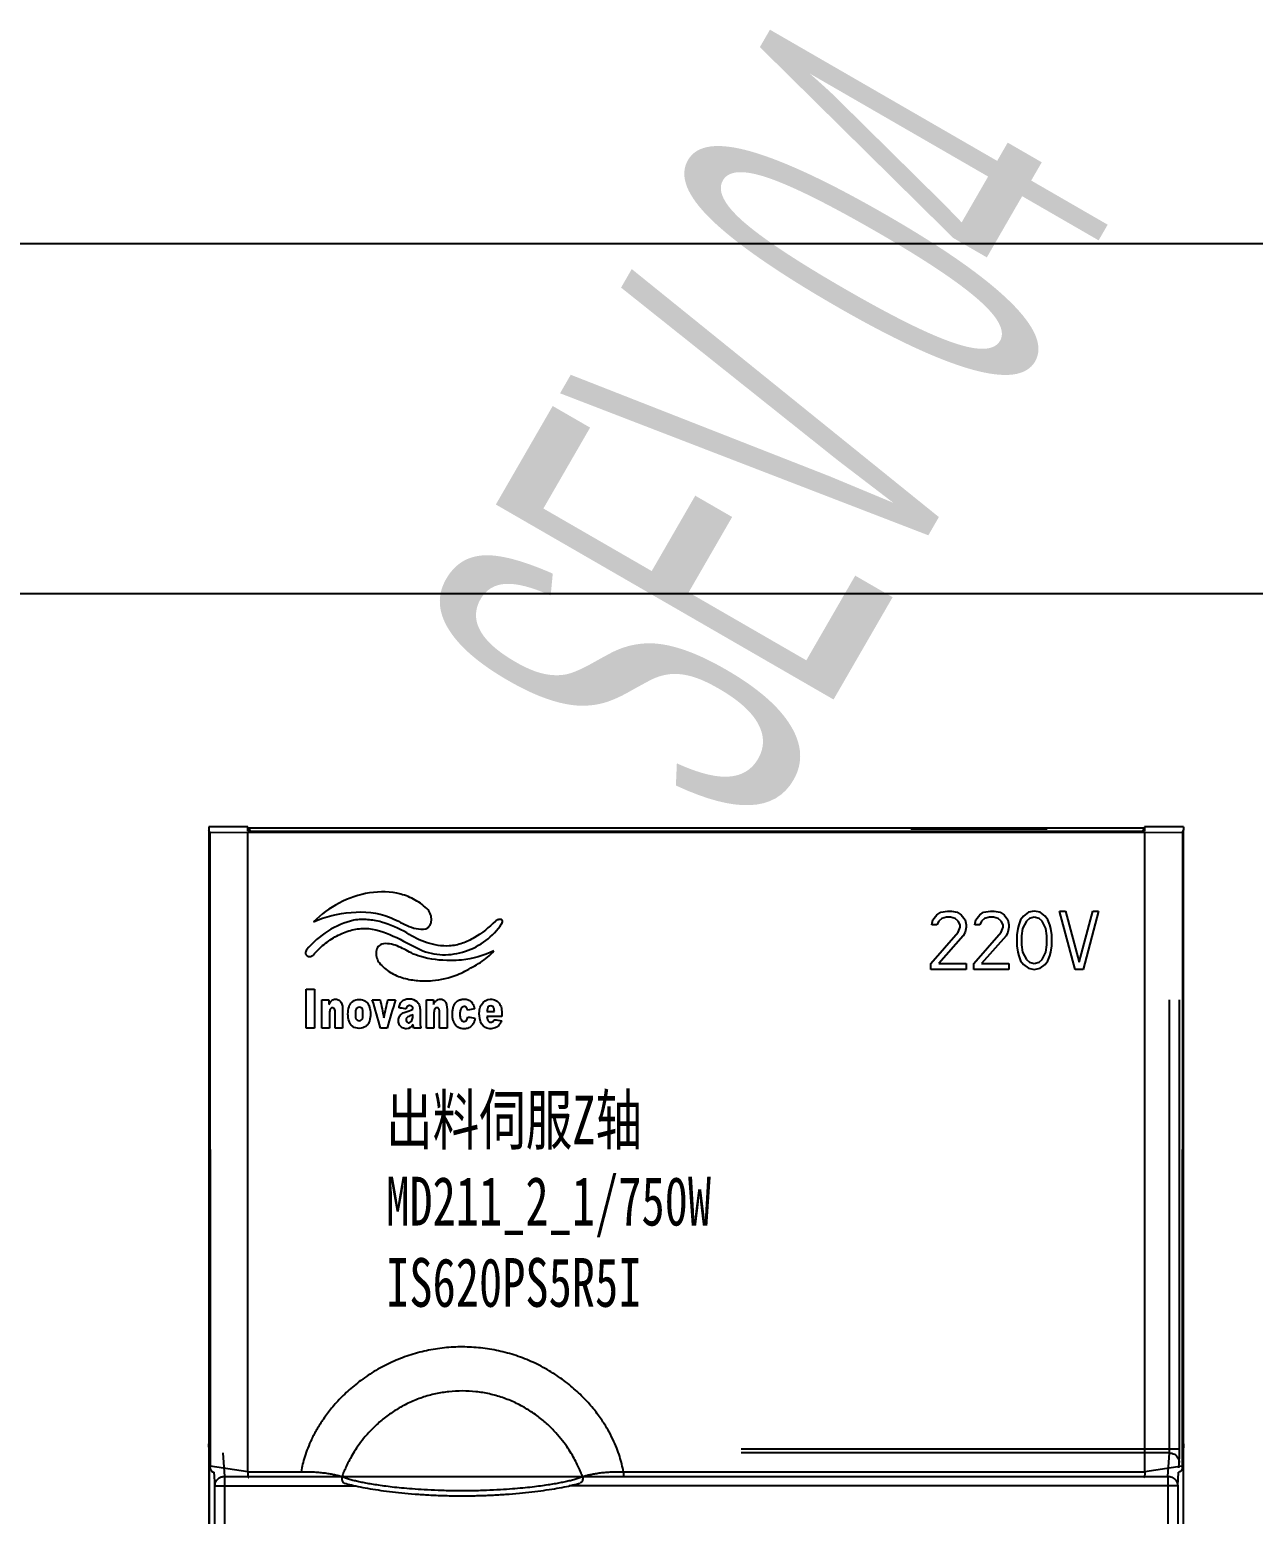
# Model space of a CAD drawing. Header units: millimetres. Extents: x -300 to 54435, y -106 to 60527.
# Drawn here: x 3658.2 to 3720.9, y 1690.8 to 1767 of the extents above; entities that cross this region are included whole.
import ezdxf

# ---------------------------------------------------------------- set-up
doc = ezdxf.new("R2010")
doc.units = ezdxf.units.MM
doc.layers.add('03___PRT_ALL_CURVES', color=7, linetype='Continuous')
doc.layers.add('20_ALL_FEATURES', color=7, linetype='Continuous')
doc.styles.get("Standard").update_dxf_attribs({"font": ''})
doc.styles.add('宋', font='', dxfattribs={"width": 0.7})
doc.styles.add('样式 8', font='arial.ttf', dxfattribs={"width": 0.6, "height": 2.5})
doc.styles.get('Standard').set_extended_font_data('SimSun')
doc.styles.get('宋').set_extended_font_data('SimSun')
doc.dimstyles.new('ISO-25', dxfattribs={"dimtxt": 3, "dimasz": 2.5, "dimexe": 1.25, "dimexo": 0.625, "dimtad": 1, "dimtxsty": 'Standard', "dimcen": 2.5, "dimadec": 0, "dimazin": 0, "dimtfac": 1, "dimtmove": 0, "dimatfit": 3, "dimfxl": 1, "dimarcsym": 0})

# ---------------------------------------------------------------- blocks, each defined once
blk = doc.blocks.new('*D83')
at = {"color": 0, "lineweight": -2, "transparency": 16777216}
for p, q in [((2011.126, 1738.941), (2011.126, 1736.81)), ((3877.738, 1738.941), (3877.738, 1736.81)), ((2013.626, 1738.06), (3875.238, 1738.06))]:
    blk.add_line(p, q, dxfattribs=at)
at = {"color": 0, "transparency": 16777216}
for points in [[(2013.626, 1738.477), (2013.626, 1737.644), (2011.126, 1738.06)], [(3875.238, 1738.477), (3875.238, 1737.644), (3877.738, 1738.06)]]:
    blk.add_solid(points, dxfattribs=at)
at = {"layer": 'Defpoints', "color": 0, "transparency": 16777216}
for p in [(2011.126, 1739.566), (3877.738, 1739.566), (3877.738, 1738.06)]:
    blk.add_point(p, dxfattribs=at)
at = {"color": 0, "transparency": 16777216, "insert": (2944.432, 1740.185), "char_height": 3, "attachment_point": 5}
blk.add_mtext('2000', dxfattribs=at)

msp = doc.modelspace()

# ---------------------------------------------------------------- linework, layer by layer
msp.add_line((3539.765, 1756.019), (3877.738, 1756.019))
at = {"color": 7, "linetype": 'Continuous'}
for p, q in [((3667.358, 1726.1), (3667.358, 1725.922)), ((3669.348, 1726.1), (3667.358, 1726.1)), ((3669.348, 1725.876), (3669.348, 1726.1)), ((3715.348, 1726.027), (3669.348, 1726.027)), ((3703.348, 1726.027), (3703.348, 1725.989)), ((3703.348, 1725.989), (3710.348, 1725.989)), ((3710.348, 1726.027), (3710.348, 1725.989)), ((3715.348, 1726.1), (3715.348, 1725.876)), ((3717.338, 1726.1), (3715.348, 1726.1)), ((3717.338, 1726.1), (3717.338, 1725.922)), ((3667.348, 1725.922), (3667.348, 1567.027)), ((3667.401, 1725.832), (3667.348, 1725.922)), ((3667.348, 1725.922), (3667.358, 1725.922)), ((3667.401, 1725.832), (3667.418, 1693.313)), ((3667.401, 1725.832), (3669.348, 1725.803)), ((3669.448, 1725.953), (3669.348, 1725.953)), ((3670.348, 1725.861), (3669.348, 1725.876)), ((3669.348, 1693.027), (3669.348, 1725.803)), ((3715.348, 1725.803), (3669.348, 1725.803)), ((3669.448, 1725.953), (3669.448, 1725.874)), ((3714.348, 1725.861), (3670.348, 1725.861)), ((3715.348, 1725.876), (3714.348, 1725.861)), ((3715.313, 1725.953), (3715.234, 1725.874)), ((3715.312, 1725.876), (3715.313, 1725.953)), ((3715.348, 1725.953), (3715.313, 1725.953)), ((3715.348, 1725.803), (3717.296, 1725.832)), ((3715.348, 1725.803), (3715.348, 1693.027)), ((3717.296, 1725.832), (3717.279, 1693.313)), ((3717.296, 1725.832), (3717.348, 1725.922)), ((3717.348, 1725.922), (3717.338, 1725.922)), ((3717.348, 1567.027), (3717.348, 1725.922)), ((3716.63, 1694.18), (3716.63, 1717.227)), ((3717.13, 1694.18), (3717.13, 1717.227)), ((3667.349, 1694.43), (3667.348, 1694.448)), ((3667.418, 1693.236), (3667.348, 1694.448)), ((3667.417, 1693.236), (3667.349, 1694.43)), ((3668.076, 1693.987), (3668.154, 1692.787)), ((3717.13, 1694.18), (3694.648, 1694.18)), ((3716.621, 1693.987), (3694.648, 1693.987)), ((3716.543, 1692.787), (3716.621, 1693.987)), ((3717.348, 1694.448), (3717.279, 1693.236)), ((3717.348, 1694.43), (3717.284, 1693.313)), ((3717.348, 1694.448), (3717.348, 1694.43)), ((3667.348, 1693.527), (3667.387, 1693.527)), ((3667.387, 1684.527), (3667.387, 1693.527)), ((3669.348, 1693.017), (3667.418, 1693.313)), ((3667.418, 1693.236), (3667.418, 1693.219)), ((3717.279, 1693.313), (3715.349, 1693.017)), ((3717.103, 1693.23), (3717.121, 1693.504)), ((3717.279, 1693.236), (3717.278, 1693.219)), ((3667.609, 1692.999), (3667.654, 1692.304)), ((3668.154, 1692.787), (3716.543, 1692.787)), ((3668.154, 1692.787), (3668.154, 1675.167)), ((3669.348, 1693.027), (3672.085, 1693.027)), ((3688.612, 1693.027), (3715.348, 1693.027)), ((3688.612, 1693.027), (3688.612, 1692.727)), ((3716.543, 1692.787), (3716.543, 1567.332)), ((3717.043, 1692.304), (3717.088, 1692.999)), ((3667.654, 1675.667), (3667.654, 1692.304)), ((3667.654, 1692.304), (3674.861, 1692.304)), ((3717.043, 1692.304), (3685.836, 1692.304)), ((3717.043, 1692.304), (3717.043, 1567.332))]:
    msp.add_line(p, q, dxfattribs=at)
for points, start_tangent, end_tangent in [([(3688.612, 1693.027), (3688.536, 1693.405), (3688.425, 1693.806), (3688.272, 1694.233), (3688.07, 1694.694), (3687.808, 1695.191), (3687.473, 1695.72), (3687.055, 1696.276), (3686.541, 1696.847), (3685.917, 1697.419), (3685.193, 1697.958), (3684.395, 1698.432), (3683.547, 1698.819), (3682.664, 1699.113), (3681.754, 1699.311), (3680.828, 1699.412), (3679.896, 1699.413), (3678.969, 1699.315), (3678.059, 1699.12), (3677.175, 1698.829), (3676.326, 1698.444), (3675.524, 1697.973), (3674.797, 1697.433), (3674.169, 1696.861), (3673.651, 1696.287), (3673.23, 1695.729), (3672.893, 1695.197), (3672.628, 1694.698), (3672.426, 1694.236), (3672.273, 1693.807), (3672.161, 1693.406), (3672.085, 1693.027)], (-0.158449, 0.987367), (-0.158453, -0.987366)), ([(3686.513, 1692.773), (3686.425, 1693.001), (3686.314, 1693.258), (3686.173, 1693.547), (3685.996, 1693.869), (3685.772, 1694.226), (3685.494, 1694.613), (3685.151, 1695.021), (3684.735, 1695.442), (3684.236, 1695.858), (3683.669, 1696.242), (3683.055, 1696.568), (3682.411, 1696.826), (3681.741, 1697.014), (3681.053, 1697.128), (3680.358, 1697.167), (3679.663, 1697.13), (3678.975, 1697.018), (3678.304, 1696.832), (3677.659, 1696.576), (3677.044, 1696.251), (3676.474, 1695.869), (3675.973, 1695.452), (3675.553, 1695.03), (3675.208, 1694.62), (3674.928, 1694.231), (3674.703, 1693.872), (3674.524, 1693.549), (3674.383, 1693.259), (3674.272, 1693.002), (3674.184, 1692.773)], (-0.336663, 0.941625), (-0.336661, -0.941626)), ([(3716.621, 1693.987), (3716.625, 1694.022), (3716.627, 1694.044), (3716.628, 1694.072), (3716.629, 1694.105), (3716.63, 1694.141), (3716.63, 1694.18)], (0.222501, 0.974932), (-0.000007, 1)), ([(3716.621, 1693.987), (3716.87, 1693.922), (3717.053, 1693.745), (3717.121, 1693.504)], (0.99999, -0.004364), (0.004676, -0.999989)), ([(3717.121, 1693.504), (3717.122, 1693.531), (3717.124, 1693.571), (3717.125, 1693.627), (3717.127, 1693.704), (3717.128, 1693.8), (3717.129, 1693.915), (3717.13, 1694.044), (3717.13, 1694.18)], (0.065022, 0.997884), (-0.000064, 1)), ([(3667.418, 1693.261), (3667.418, 1693.287), (3667.418, 1693.313)], (0.002955, 0.999996), (-0.000522, 1)), ([(3667.418, 1693.236), (3667.418, 1693.261)], (0.004788, 0.999989), (0.002955, 0.999996)), ([(3667.418, 1693.219), (3667.427, 1693.167), (3667.452, 1693.108), (3667.49, 1693.06), (3667.539, 1693.026), (3667.594, 1693.004), (3667.618, 1693)], (0.058249, -0.998302), (0.988517, -0.151107)), ([(3717.278, 1693.219), (3717.27, 1693.167), (3717.245, 1693.108), (3717.207, 1693.06), (3717.158, 1693.026), (3717.102, 1693.004), (3717.079, 1693)], (-0.058406, -0.998293), (-0.988508, -0.15117)), ([(3717.279, 1693.313), (3717.279, 1693.287), (3717.279, 1693.261)], (-0.000522, -1), (0.002955, -0.999996)), ([(3717.279, 1693.261), (3717.279, 1693.236)], (0.002955, -0.999996), (0.004788, -0.999989)), ([(3667.654, 1692.304), (3667.664, 1692.398), (3667.697, 1692.499), (3667.76, 1692.599), (3667.856, 1692.69), (3667.988, 1692.758), (3668.154, 1692.787)], (0.004676, 0.999989), (0.99999, 0.004364)), ([(3669.348, 1693.017), (3669.346, 1692.955), (3669.346, 1692.897), (3669.35, 1692.844), (3669.357, 1692.8), (3669.366, 1692.764), (3669.377, 1692.74), (3669.39, 1692.728), (3669.395, 1692.727)], (-0.064441, -0.997922), (0.992881, -0.119113)), ([(3669.348, 1693.017), (3669.348, 1693.02), (3669.348, 1693.023), (3669.348, 1693.027)], (0.064441, 0.997922), (0, 1)), ([(3672.085, 1693.027), (3672.339, 1693.027), (3672.617, 1693.02), (3672.906, 1693.004), (3673.189, 1692.977), (3673.452, 1692.943), (3673.688, 1692.902), (3673.89, 1692.857), (3674.056, 1692.813), (3674.184, 1692.773)], (0.999877, 0.015698), (0.946467, -0.3228)), ([(3674.184, 1692.773), (3674.172, 1692.693), (3674.176, 1692.616), (3674.196, 1692.548), (3674.23, 1692.494), (3674.277, 1692.457), (3674.3, 1692.447)], (-0.245809, -0.969318), (0.95301, -0.30294)), ([(3674.184, 1692.773), (3674.364, 1692.709), (3674.572, 1692.645), (3674.803, 1692.584), (3675.053, 1692.526), (3675.32, 1692.471), (3675.613, 1692.417), (3675.948, 1692.363), (3676.328, 1692.309), (3676.757, 1692.256), (3677.239, 1692.205), (3677.781, 1692.158), (3678.395, 1692.117), (3679.108, 1692.083), (3679.923, 1692.064), (3680.778, 1692.064), (3681.593, 1692.083), (3682.305, 1692.117), (3682.918, 1692.158), (3683.46, 1692.205), (3683.941, 1692.256), (3684.37, 1692.309), (3684.75, 1692.363), (3685.084, 1692.417), (3685.377, 1692.471), (3685.644, 1692.526), (3685.894, 1692.584), (3686.125, 1692.645), (3686.333, 1692.709), (3686.513, 1692.773)], (0.933783, -0.35784), (0.933783, 0.35784)), ([(3686.513, 1692.773), (3686.525, 1692.693), (3686.521, 1692.616), (3686.501, 1692.548), (3686.466, 1692.494), (3686.42, 1692.457), (3686.396, 1692.447)], (0.245794, -0.969322), (-0.953033, -0.302868)), ([(3686.513, 1692.773), (3686.641, 1692.813), (3686.807, 1692.858), (3687.01, 1692.902), (3687.245, 1692.943), (3687.508, 1692.978), (3687.791, 1693.004), (3688.08, 1693.02), (3688.358, 1693.027), (3688.612, 1693.027)], (0.946467, 0.322799), (0.999877, -0.015694)), ([(3715.349, 1693.017), (3715.351, 1692.955), (3715.35, 1692.897), (3715.347, 1692.844), (3715.34, 1692.8), (3715.331, 1692.764), (3715.319, 1692.74), (3715.306, 1692.728), (3715.302, 1692.727)], (0.064441, -0.997922), (-0.992805, -0.11974)), ([(3715.348, 1693.027), (3715.348, 1693.023), (3715.348, 1693.02), (3715.349, 1693.017)], (0, -1), (0.064441, -0.997922)), ([(3716.543, 1692.787), (3716.641, 1692.777), (3716.745, 1692.744), (3716.849, 1692.684), (3716.943, 1692.591), (3717.014, 1692.463), (3717.043, 1692.304)], (0.99999, -0.004364), (0.004676, -0.999989)), ([(3674.3, 1692.447), (3674.665, 1692.347), (3675.117, 1692.247), (3675.618, 1692.156), (3676.167, 1692.071), (3676.763, 1691.994), (3677.408, 1691.926), (3678.098, 1691.869), (3678.824, 1691.826), (3679.575, 1691.8), (3680.339, 1691.791), (3681.104, 1691.799), (3681.856, 1691.826), (3682.585, 1691.868), (3683.277, 1691.925), (3683.924, 1691.993), (3684.523, 1692.07), (3685.073, 1692.155), (3685.575, 1692.246), (3686.028, 1692.346), (3686.396, 1692.447)], (0.953081, -0.302715), (0.953092, 0.302681))]:
    msp.add_spline(points, degree=3, dxfattribs=dict(at, start_tangent=start_tangent, end_tangent=end_tangent))
at = {"layer": '03___PRT_ALL_CURVES', "color": 7, "linetype": 'Continuous'}
for p, q in [((3704.487, 1721.331), (3704.687, 1721.586)), ((3704.687, 1721.586), (3704.887, 1721.714)), ((3704.937, 1721.395), (3704.787, 1721.267)), ((3704.887, 1721.714), (3705.237, 1721.778)), ((3705.187, 1721.459), (3704.937, 1721.395)), ((3705.387, 1721.459), (3705.187, 1721.459)), ((3705.237, 1721.778), (3705.437, 1721.778)), ((3705.637, 1721.395), (3705.387, 1721.459)), ((3705.437, 1721.778), (3705.737, 1721.714)), ((3705.787, 1721.267), (3705.637, 1721.395)), ((3705.737, 1721.714), (3705.937, 1721.586)), ((3705.937, 1721.586), (3706.137, 1721.331)), ((3706.687, 1721.331), (3706.887, 1721.586)), ((3706.887, 1721.586), (3707.087, 1721.714)), ((3707.137, 1721.395), (3706.987, 1721.267)), ((3707.087, 1721.714), (3707.437, 1721.778)), ((3707.387, 1721.459), (3707.137, 1721.395)), ((3707.587, 1721.459), (3707.387, 1721.459)), ((3707.437, 1721.778), (3707.637, 1721.778)), ((3707.837, 1721.395), (3707.587, 1721.459)), ((3707.637, 1721.778), (3707.937, 1721.714)), ((3707.987, 1721.267), (3707.837, 1721.395)), ((3707.937, 1721.714), (3708.137, 1721.586)), ((3708.137, 1721.586), (3708.337, 1721.331)), ((3709.137, 1721.523), (3708.987, 1721.331)), ((3709.387, 1721.714), (3709.137, 1721.523)), ((3709.437, 1721.395), (3709.287, 1721.267)), ((3709.687, 1721.778), (3709.387, 1721.714)), ((3709.687, 1721.459), (3709.437, 1721.395)), ((3709.987, 1721.714), (3709.687, 1721.778)), ((3709.937, 1721.395), (3709.687, 1721.459)), ((3710.087, 1721.267), (3709.937, 1721.395)), ((3710.237, 1721.523), (3709.987, 1721.714)), ((3710.387, 1721.331), (3710.237, 1721.523)), ((3711.787, 1718.778), (3710.987, 1721.778)), ((3710.987, 1721.778), (3711.287, 1721.778)), ((3711.287, 1721.778), (3711.987, 1719.161)), ((3711.987, 1719.161), (3712.687, 1721.778)), ((3712.987, 1721.778), (3712.187, 1718.778)), ((3712.687, 1721.778), (3712.987, 1721.778)), ((3704.387, 1719.097), (3705.787, 1720.693)), ((3704.437, 1721.076), (3704.487, 1721.331)), ((3704.687, 1721.076), (3704.437, 1721.076)), ((3704.787, 1721.267), (3704.687, 1721.076)), ((3705.887, 1721.076), (3705.787, 1721.267)), ((3705.787, 1720.693), (3705.887, 1720.948)), ((3705.887, 1720.948), (3705.887, 1721.076)), ((3706.137, 1720.693), (3706.037, 1720.501)), ((3706.137, 1721.331), (3706.187, 1721.076)), ((3706.187, 1720.948), (3706.137, 1720.693)), ((3706.187, 1721.076), (3706.187, 1720.948)), ((3706.587, 1719.097), (3707.987, 1720.693)), ((3706.637, 1721.076), (3706.687, 1721.331)), ((3706.887, 1721.076), (3706.637, 1721.076)), ((3706.987, 1721.267), (3706.887, 1721.076)), ((3708.087, 1721.076), (3707.987, 1721.267)), ((3707.987, 1720.693), (3708.087, 1720.948)), ((3708.087, 1720.948), (3708.087, 1721.076)), ((3708.337, 1720.693), (3708.237, 1720.501)), ((3708.337, 1721.331), (3708.387, 1721.076)), ((3708.387, 1720.948), (3708.337, 1720.693)), ((3708.387, 1721.076), (3708.387, 1720.948)), ((3708.837, 1720.884), (3708.787, 1720.565)), ((3708.887, 1721.076), (3708.837, 1720.884)), ((3708.987, 1721.331), (3708.887, 1721.076)), ((3709.087, 1720.884), (3709.037, 1720.501)), ((3709.287, 1721.267), (3709.087, 1720.884)), ((3710.287, 1720.884), (3710.087, 1721.267)), ((3710.337, 1720.501), (3710.287, 1720.884)), ((3710.487, 1721.076), (3710.387, 1721.331)), ((3710.537, 1720.884), (3710.487, 1721.076)), ((3710.587, 1720.565), (3710.537, 1720.884)), ((3706.037, 1720.501), (3704.787, 1719.097)), ((3708.237, 1720.501), (3706.987, 1719.097)), ((3708.787, 1720.565), (3708.787, 1719.991)), ((3708.787, 1719.991), (3708.837, 1719.672)), ((3709.037, 1720.501), (3709.037, 1720.054)), ((3709.037, 1720.054), (3709.087, 1719.672)), ((3710.287, 1719.672), (3710.337, 1720.054)), ((3710.337, 1720.054), (3710.337, 1720.501)), ((3710.537, 1719.672), (3710.587, 1719.991)), ((3710.587, 1719.991), (3710.587, 1720.565)), ((3708.837, 1719.672), (3708.887, 1719.48)), ((3708.887, 1719.48), (3708.987, 1719.225)), ((3708.987, 1719.225), (3709.137, 1719.033)), ((3709.087, 1719.672), (3709.287, 1719.289)), ((3709.287, 1719.289), (3709.437, 1719.161)), ((3709.437, 1719.161), (3709.687, 1719.097)), ((3709.687, 1719.097), (3709.937, 1719.161)), ((3709.937, 1719.161), (3710.087, 1719.289)), ((3710.087, 1719.289), (3710.287, 1719.672)), ((3710.237, 1719.033), (3710.387, 1719.225)), ((3710.387, 1719.225), (3710.487, 1719.48)), ((3710.487, 1719.48), (3710.537, 1719.672)), ((3704.387, 1718.778), (3704.387, 1719.097)), ((3706.187, 1718.778), (3704.387, 1718.778)), ((3704.787, 1719.097), (3706.187, 1719.097)), ((3706.187, 1719.097), (3706.187, 1718.778)), ((3706.587, 1718.778), (3706.587, 1719.097)), ((3708.387, 1718.778), (3706.587, 1718.778)), ((3706.987, 1719.097), (3708.387, 1719.097)), ((3708.387, 1719.097), (3708.387, 1718.778)), ((3709.137, 1719.033), (3709.387, 1718.842)), ((3709.387, 1718.842), (3709.687, 1718.778)), ((3709.687, 1718.778), (3709.987, 1718.842)), ((3709.987, 1718.842), (3710.237, 1719.033)), ((3712.187, 1718.778), (3711.787, 1718.778))]:
    msp.add_line(p, q, dxfattribs=at)
at = {"layer": '20_ALL_FEATURES', "color": 7, "linetype": 'Continuous'}
for points, start_tangent, end_tangent in [([(3678.6, 1721.84, 48.994), (3677.937, 1722.342, 49.008), (3677.196, 1722.643, 49.017), (3675.597, 1722.709, 49.019), (3674.032, 1722.186, 49.004), (3672.728, 1721.221, 48.975)], (-0.709681, 0.704213, 0.020901), (-0.69443, -0.719243, -0.021347)), ([(3672.728, 1721.221, 48.975), (3674.65, 1721.709, 48.99), (3676.617, 1721.469, 48.982), (3677.071, 1721.253, 48.976), (3677.52, 1721.033, 48.97), (3677.983, 1720.881, 48.965), (3678.481, 1720.871, 48.965)], (0.907304, 0.42029, 0.012474), (0.986774, 0.162031, 0.004809)), ([(3678.481, 1720.871, 48.965), (3678.608, 1720.948, 48.967), (3678.696, 1721.051, 48.97), (3678.769, 1721.312, 48.978), (3678.728, 1721.594, 48.986), (3678.6, 1721.84, 48.994)], (0.925982, 0.377402, 0.011201), (-0.614554, 0.788528, 0.023403)), ([(3674.794, 1721.308, 48.978), (3673.459, 1720.747, 48.961), (3672.367, 1719.793, 48.933)], (-0.974455, -0.224484, -0.006663), (-0.643609, -0.765018, -0.022705)), ([(3672.714, 1719.537, 48.925), (3673.261, 1720.064, 48.941), (3673.907, 1720.497, 48.954), (3674.616, 1720.786, 48.962), (3675.354, 1720.886, 48.965), (3676.811, 1720.497, 48.954), (3678.188, 1719.8, 48.933)], (0.655413, 0.754938, 0.022406), (0.900227, -0.435229, -0.012917)), ([(3677.503, 1720.653, 48.958), (3676.2, 1721.213, 48.975), (3675.503, 1721.336, 48.979), (3674.794, 1721.308, 48.978)], (-0.867538, 0.497152, 0.014755), (-0.986865, -0.161475, -0.004792)), ([(3679.685, 1719.986, 48.938), (3678.544, 1720.15, 48.943), (3677.503, 1720.653, 48.958)], (-0.999078, -0.042916, -0.001274), (-0.839082, 0.543766, 0.016139)), ([(3678.188, 1719.8, 48.933), (3679.342, 1719.539, 48.925), (3680.508, 1719.717, 48.93), (3681.559, 1720.268, 48.947), (3682.369, 1721.128, 48.972)], (0.910828, -0.412604, -0.012246), (0.545673, 0.837629, 0.02486)), ([(3682.048, 1721.256, 48.976), (3680.97, 1720.415, 48.951), (3680.354, 1720.127, 48.943), (3679.685, 1719.986, 48.938)], (-0.72364, -0.689874, -0.020475), (-0.997096, -0.076127, -0.002259)), ([(3682.369, 1721.128, 48.972), (3682.413, 1721.219, 48.975), (3682.415, 1721.284, 48.977), (3682.385, 1721.327, 48.978), (3682.33, 1721.348, 48.979), (3682.26, 1721.349, 48.979), (3682.184, 1721.333, 48.978), (3682.048, 1721.256, 48.976)], (0.545673, 0.837629, 0.02486), (-0.72364, -0.689874, -0.020475)), ([(3676.218, 1720.083, 48.941), (3676.002, 1719.901, 48.936), (3675.929, 1719.642, 48.928), (3675.971, 1719.361, 48.92), (3676.099, 1719.115, 48.913)], (-0.920511, -0.390544, -0.011591), (0.606604, -0.794654, -0.023585)), ([(3677.738, 1719.629, 48.928), (3677.005, 1719.988, 48.939), (3676.618, 1720.095, 48.942), (3676.218, 1720.083, 48.941)], (-0.89622, 0.443414, 0.01316), (-0.976807, -0.214029, -0.006352)), ([(3672.367, 1719.793, 48.933), (3672.307, 1719.618, 48.928), (3672.387, 1719.485, 48.924), (3672.544, 1719.442, 48.922), (3672.714, 1719.537, 48.925)], (-0.643609, -0.765018, -0.022705), (0.655413, 0.754938, 0.022406)), ([(3676.099, 1719.115, 48.913), (3676.663, 1718.633, 48.898), (3677.34, 1718.341, 48.89), (3678.077, 1718.211, 48.886), (3678.819, 1718.214, 48.886)], (0.640583, -0.767551, -0.02278), (0.996649, 0.081765, 0.002427)), ([(3679.743, 1719.242, 48.916), (3678.217, 1719.441, 48.922), (3677.738, 1719.629, 48.928)], (-0.999998, 0.00219, 0.000065), (-0.899181, 0.437385, 0.012981)), ([(3681.971, 1719.733, 48.931), (3680.317, 1719.267, 48.917), (3679.743, 1719.242, 48.916)], (-0.913157, -0.407428, -0.012092), (-0.999716, 0.023814, 0.000707)), ([(3680.488, 1718.698, 48.9), (3681.28, 1719.146, 48.914), (3681.971, 1719.733, 48.931)], (0.879947, 0.474863, 0.014094), (0.641014, 0.767191, 0.02277)), ([(3678.819, 1718.214, 48.886), (3680.093, 1718.509, 48.895), (3680.488, 1718.698, 48.9)], (0.9953, 0.0968, 0.002873), (0.871745, 0.489745, 0.014535)), ([(3672.348, 1715.778, 48.814), (3672.348, 1717.778, 48.873)], (0, 0.99956, 0.029666), (0, 0.99956, 0.029666)), ([(3672.348, 1717.778, 48.873), (3672.777, 1717.778, 48.873)], (1, 0), (1, 0)), ([(3672.777, 1717.778, 48.873), (3672.777, 1715.778, 48.814)], (0, -0.99956, -0.029666), (0, -0.99956, -0.029666)), ([(3673.152, 1715.778, 48.814), (3673.152, 1717.227, 48.857)], (0, 0.99956, 0.029666), (0, 0.99956, 0.029666)), ([(3673.152, 1717.227, 48.857), (3673.51, 1717.227, 48.857)], (1, 0), (1, 0)), ([(3673.51, 1716.991, 48.85), (3673.629, 1717.156, 48.854), (3673.799, 1717.253, 48.857), (3673.99, 1717.225, 48.857), (3674.139, 1717.093, 48.853), (3674.199, 1716.902, 48.847), (3674.211, 1716.699, 48.841)], (0.44599, 0.894644, 0.026552), (0.042716, -0.998648, -0.029639)), ([(3673.51, 1717.227, 48.857), (3673.51, 1716.991, 48.85)], (0, -0.99956, -0.029666), (0, -0.99956, -0.029666)), ([(3673.826, 1716.575, 48.837), (3673.824, 1716.668, 48.84), (3673.798, 1716.756, 48.843), (3673.726, 1716.811, 48.844), (3673.641, 1716.812, 48.844), (3673.582, 1716.751, 48.842), (3673.55, 1716.658, 48.84), (3673.536, 1716.474, 48.834)], (0, 0.99956, 0.029666), (0, -0.99956, -0.029666)), ([(3674.488, 1716.498, 48.835), (3674.542, 1716.869, 48.846), (3674.618, 1717.024, 48.851), (3674.732, 1717.144, 48.854), (3675.062, 1717.244, 48.857), (3675.392, 1717.151, 48.854), (3675.507, 1717.033, 48.851), (3675.583, 1716.878, 48.846), (3675.639, 1716.507, 48.835)], (-0.0042, 0.999551, 0.029666), (0.003289, -0.999554, -0.029666)), ([(3675.253, 1716.435, 48.833), (3675.253, 1716.498, 48.835), (3675.246, 1716.671, 48.84), (3675.191, 1716.799, 48.844), (3675.064, 1716.844, 48.845), (3674.937, 1716.8, 48.844), (3674.881, 1716.672, 48.84), (3674.872, 1716.5, 48.835)], (0.007728, 0.99953, 0.029665), (-0.002632, -0.999556, -0.029666)), ([(3675.737, 1717.227, 48.857), (3676.137, 1717.227, 48.857)], (1, 0), (1, 0)), ([(3676.155, 1715.778, 48.814), (3675.737, 1717.227, 48.857)], (-0.276553, 0.960576, 0.028509), (-0.276553, 0.960576, 0.028509)), ([(3676.137, 1717.227, 48.857), (3676.332, 1716.309, 48.829)], (0.207229, -0.977862, -0.029022), (0.207229, -0.977862, -0.029022)), ([(3676.332, 1716.309, 48.829), (3676.533, 1717.227, 48.857)], (0.213843, 0.976438, 0.02898), (0.213843, 0.976438, 0.02898)), ([(3676.921, 1717.227, 48.857), (3676.495, 1715.778, 48.814)], (-0.281868, -0.959031, -0.028463), (-0.281868, -0.959031, -0.028463)), ([(3676.533, 1717.227, 48.857), (3676.921, 1717.227, 48.857)], (1, 0), (1, 0)), ([(3677.109, 1716.814, 48.844), (3677.162, 1717.024, 48.851), (3677.286, 1717.173, 48.855), (3677.459, 1717.26, 48.858), (3677.655, 1717.284, 48.858), (3678.019, 1717.138, 48.854), (3678.139, 1716.966, 48.849), (3678.184, 1716.726, 48.842)], (0.034094, 0.998979, 0.029649), (0, -0.99956, -0.029666)), ([(3677.809, 1716.745, 48.842), (3677.813, 1716.831, 48.845), (3677.784, 1716.889, 48.847), (3677.664, 1716.933, 48.848), (3677.594, 1716.919, 48.847), (3677.533, 1716.885, 48.846), (3677.49, 1716.831, 48.845), (3677.48, 1716.801, 48.844)], (0.245556, 0.968956, 0.028758), (-0.226212, -0.973649, -0.028897)), ([(3678.509, 1717.227, 48.857), (3678.866, 1717.227, 48.857)], (1, 0), (1, 0)), ([(3678.509, 1715.778, 48.814), (3678.509, 1717.227, 48.857)], (0, 0.99956, 0.029666), (0, 0.99956, 0.029666)), ([(3678.866, 1716.991, 48.85), (3678.947, 1717.115, 48.853), (3678.988, 1717.161, 48.855), (3679.029, 1717.197, 48.856), (3679.072, 1717.224, 48.857), (3679.12, 1717.244, 48.857), (3679.229, 1717.26, 48.858)], (0.484719, 0.874285, 0.025948), (1, 0)), ([(3678.866, 1717.227, 48.857), (3678.866, 1716.991, 48.85)], (0, -0.99956, -0.029666), (0, -0.99956, -0.029666)), ([(3679.182, 1716.575, 48.837), (3679.174, 1716.691, 48.841), (3679.163, 1716.734, 48.842), (3679.148, 1716.767, 48.843), (3679.128, 1716.792, 48.844), (3679.106, 1716.81, 48.844), (3679.079, 1716.821, 48.845), (3679.049, 1716.824, 48.845), (3679.016, 1716.819, 48.845), (3678.986, 1716.805, 48.844), (3678.936, 1716.748, 48.842)], (0, 0.99956, 0.029666), (-0.491563, -0.870459, -0.025835)), ([(3679.229, 1717.26, 48.858), (3679.371, 1717.225, 48.857), (3679.478, 1717.122, 48.853)], (1, 0), (0.550527, -0.83445, -0.024766)), ([(3679.478, 1717.122, 48.853), (3679.546, 1716.948, 48.848), (3679.568, 1716.699, 48.841)], (0.548821, -0.835572, -0.024799), (0, -0.99956, -0.029666)), ([(3679.889, 1716.152, 48.825), (3679.87, 1716.222, 48.827), (3679.856, 1716.302, 48.829), (3679.848, 1716.394, 48.832), (3679.846, 1716.443, 48.833), (3679.845, 1716.495, 48.835), (3679.846, 1716.55, 48.837), (3679.849, 1716.603, 48.838), (3679.859, 1716.7, 48.841), (3679.875, 1716.789, 48.844), (3679.898, 1716.868, 48.846)], (-0.318454, 0.947521, 0.028122), (0.336156, 0.941392, 0.02794)), ([(3679.898, 1716.868, 48.846), (3679.919, 1716.921, 48.848), (3680.004, 1717.064, 48.852)], (0.334261, 0.942066, 0.02796), (0.612946, 0.789777, 0.02344)), ([(3680.004, 1717.064, 48.852), (3680.072, 1717.139, 48.854), (3680.107, 1717.169, 48.855), (3680.142, 1717.193, 48.856), (3680.202, 1717.222, 48.856), (3680.27, 1717.243, 48.857), (3680.346, 1717.255, 48.857), (3680.386, 1717.259, 48.858), (3680.429, 1717.26, 48.858), (3680.489, 1717.258, 48.858), (3680.545, 1717.252, 48.857), (3680.646, 1717.228, 48.857), (3680.732, 1717.188, 48.855), (3680.804, 1717.133, 48.854)], (0.612139, 0.790402, 0.023459), (0.711957, -0.701914, -0.020832)), ([(3680.441, 1716.879, 48.846), (3680.354, 1716.854, 48.846), (3680.318, 1716.823, 48.845), (3680.286, 1716.78, 48.843), (3680.242, 1716.656, 48.84), (3680.227, 1716.481, 48.834)], (-1, 0), (0, -0.99956, -0.029666)), ([(3680.623, 1716.692, 48.841), (3680.561, 1716.832, 48.845), (3680.508, 1716.867, 48.846), (3680.441, 1716.879, 48.846)], (-0.17892, 0.983431, 0.029188), (-1, 0)), ([(3680.804, 1717.133, 48.854), (3680.863, 1717.062, 48.852), (3680.984, 1716.761, 48.843)], (0.712802, -0.701057, -0.020807), (0.206721, -0.977969, -0.029025)), ([(3682.365, 1716.153, 48.825), (3682.218, 1715.907, 48.817), (3681.973, 1715.764, 48.813), (3681.684, 1715.756, 48.813), (3681.432, 1715.88, 48.817), (3681.229, 1716.411, 48.832), (3681.236, 1716.708, 48.841), (3681.269, 1716.845, 48.845)], (-0.283787, -0.958465, -0.028447), (0.32361, 0.945774, 0.02807)), ([(3681.269, 1716.845, 48.845), (3681.33, 1716.975, 48.849), (3681.799, 1717.264, 48.858), (3682.072, 1717.191, 48.856), (3682.279, 1716.992, 48.85), (3682.368, 1716.718, 48.842), (3682.387, 1716.427, 48.833)], (0.32361, 0.945774, 0.02807), (0.029423, -0.999127, -0.029653)), ([(3681.996, 1716.631, 48.839), (3681.978, 1716.763, 48.843), (3681.924, 1716.877, 48.846), (3681.81, 1716.918, 48.847), (3681.695, 1716.876, 48.846), (3681.637, 1716.762, 48.843), (3681.618, 1716.631, 48.839)], (-0.113372, 0.993115, 0.029475), (-0.098388, -0.99471, -0.029522)), ([(3673.536, 1716.474, 48.834), (3673.536, 1715.778, 48.814)], (0, -0.99956, -0.029666), (0, -0.99956, -0.029666)), ([(3673.826, 1715.778, 48.814), (3673.826, 1716.575, 48.837)], (0, 0.99956, 0.029666), (0, 0.99956, 0.029666)), ([(3674.211, 1716.699, 48.841), (3674.211, 1715.778, 48.814)], (0, -0.99956, -0.029666), (0, -0.99956, -0.029666)), ([(3675.639, 1716.507, 48.835), (3675.585, 1716.136, 48.824), (3675.51, 1715.981, 48.82), (3675.397, 1715.861, 48.816), (3675.068, 1715.762, 48.813), (3674.738, 1715.856, 48.816), (3674.622, 1715.974, 48.819), (3674.545, 1716.128, 48.824), (3674.488, 1716.498, 48.835)], (0.003289, -0.999554, -0.029666), (-0.0042, 0.999551, 0.029666)), ([(3674.872, 1716.5, 48.835), (3674.88, 1716.327, 48.83), (3674.936, 1716.199, 48.826), (3675.063, 1716.153, 48.825), (3675.19, 1716.197, 48.826), (3675.245, 1716.324, 48.83), (3675.253, 1716.435, 48.833)], (-0.002632, -0.999556, -0.029666), (0.007728, 0.99953, 0.029665)), ([(3677.831, 1715.955, 48.819), (3677.483, 1715.742, 48.813), (3677.284, 1715.789, 48.814), (3677.133, 1715.93, 48.818), (3677.071, 1716.132, 48.824), (3677.107, 1716.339, 48.83), (3677.143, 1716.403, 48.832)], (-0.540513, -0.840965, -0.024959), (0.571939, 0.819935, 0.024335)), ([(3677.476, 1716.758, 48.843), (3677.419, 1716.766, 48.843), (3677.109, 1716.814, 48.844)], (-0.988597, 0.150517, 0.004467), (-0.988597, 0.150517, 0.004467)), ([(3677.143, 1716.403, 48.832), (3677.231, 1716.498, 48.835), (3677.414, 1716.601, 48.838), (3677.809, 1716.745, 48.842)], (0.571939, 0.819935, 0.024335), (0.828026, 0.560443, 0.016634)), ([(3677.809, 1716.466, 48.834), (3677.603, 1716.378, 48.831), (3677.465, 1716.218, 48.827), (3677.495, 1716.114, 48.824), (3677.579, 1716.052, 48.822), (3677.646, 1716.06, 48.822)], (-0.855315, -0.51788, -0.01537), (0.93821, 0.345915, 0.010267)), ([(3677.48, 1716.801, 48.844), (3677.476, 1716.758, 48.843)], (-0.226212, -0.973649, -0.028897), (0.046429, -0.998482, -0.029634)), ([(3677.646, 1716.06, 48.822), (3677.68, 1716.077, 48.822), (3677.763, 1716.161, 48.825), (3677.801, 1716.265, 48.828), (3677.809, 1716.377, 48.831)], (0.93821, 0.345915, 0.010267), (0.013515, 0.999469, 0.029664)), ([(3677.809, 1716.377, 48.831), (3677.809, 1716.466, 48.834)], (0, 0.99956, 0.029666), (0, 0.99956, 0.029666)), ([(3678.184, 1716.726, 48.842), (3678.184, 1716.086, 48.823)], (0, -0.99956, -0.029666), (0, -0.99956, -0.029666)), ([(3678.184, 1716.086, 48.823), (3678.187, 1715.995, 48.82), (3678.19, 1715.958, 48.819), (3678.193, 1715.926, 48.818), (3678.199, 1715.895, 48.817), (3678.208, 1715.86, 48.816), (3678.233, 1715.778, 48.814)], (0, -0.99956, -0.029666), (0.320128, -0.946957, -0.028105)), ([(3678.936, 1716.748, 48.842), (3678.904, 1716.641, 48.839), (3678.893, 1716.474, 48.834)], (-0.495771, -0.868071, -0.025764), (0, -0.99956, -0.029666)), ([(3678.893, 1716.474, 48.834), (3678.893, 1715.778, 48.814)], (0, -0.99956, -0.029666), (0, -0.99956, -0.029666)), ([(3679.182, 1715.778, 48.814), (3679.182, 1716.575, 48.837)], (0, 0.99956, 0.029666), (0, 0.99956, 0.029666)), ([(3679.568, 1716.699, 48.841), (3679.568, 1715.778, 48.814)], (0, -0.99956, -0.029666), (0, -0.99956, -0.029666)), ([(3680.457, 1715.744, 48.813), (3680.311, 1715.755, 48.813), (3680.248, 1715.768, 48.813), (3680.191, 1715.787, 48.814), (3680.14, 1715.812, 48.815), (3680.093, 1715.843, 48.816), (3680.049, 1715.881, 48.817), (3680.009, 1715.926, 48.818), (3679.94, 1716.031, 48.821), (3679.889, 1716.152, 48.825)], (-1, 0), (-0.314173, 0.948948, 0.028164)), ([(3680.227, 1716.481, 48.834), (3680.231, 1716.397, 48.832), (3680.286, 1716.209, 48.826)], (0, -0.99956, -0.029666), (0.532514, -0.846048, -0.02511)), ([(3680.286, 1716.209, 48.826), (3680.352, 1716.14, 48.824), (3680.392, 1716.122, 48.824), (3680.435, 1716.116, 48.824), (3680.471, 1716.12, 48.824), (3680.504, 1716.13, 48.824), (3680.562, 1716.172, 48.825), (3680.607, 1716.243, 48.827), (3680.639, 1716.344, 48.83)], (0.53236, -0.846145, -0.025113), (0.214958, 0.976193, 0.028973)), ([(3680.984, 1716.761, 48.843), (3680.623, 1716.692, 48.841)], (-0.982039, -0.188593, -0.005597), (-0.982039, -0.188593, -0.005597)), ([(3680.639, 1716.344, 48.83), (3681.004, 1716.284, 48.829)], (0.986706, -0.162442, -0.004821), (0.986706, -0.162442, -0.004821)), ([(3681.004, 1716.284, 48.829), (3680.964, 1716.13, 48.824), (3680.905, 1715.998, 48.82), (3680.826, 1715.891, 48.817), (3680.729, 1715.811, 48.815)], (-0.178314, -0.98354, -0.029191), (-0.847882, -0.529952, -0.015729)), ([(3681.617, 1716.365, 48.831), (3681.647, 1716.209, 48.826), (3681.737, 1716.091, 48.823), (3681.882, 1716.093, 48.823), (3681.987, 1716.204, 48.826)], (0.044522, -0.998569, -0.029637), (0.275372, 0.960915, 0.028519)), ([(3682.387, 1716.365, 48.831), (3681.617, 1716.365, 48.831)], (-1, 0), (-1, 0)), ([(3681.618, 1716.631, 48.839), (3681.996, 1716.631, 48.839)], (1, 0), (1, 0)), ([(3681.987, 1716.204, 48.826), (3682.365, 1716.153, 48.825)], (0.991271, -0.131784, -0.003911), (0.991271, -0.131784, -0.003911)), ([(3682.387, 1716.427, 48.833), (3682.387, 1716.365, 48.831)], (0, -0.99956, -0.029666), (0, -0.99956, -0.029666)), ([(3672.777, 1715.778, 48.814), (3672.348, 1715.778, 48.814)], (-1, 0), (-1, 0)), ([(3673.536, 1715.778, 48.814), (3673.152, 1715.778, 48.814)], (-1, 0), (-1, 0)), ([(3674.211, 1715.778, 48.814), (3673.826, 1715.778, 48.814)], (-1, 0), (-1, 0)), ([(3676.495, 1715.778, 48.814), (3676.155, 1715.778, 48.814)], (-1, 0), (-1, 0)), ([(3677.872, 1715.778, 48.814), (3677.831, 1715.955, 48.819)], (-0.399526, 0.916318, 0.027196), (-0.078638, 0.996464, 0.029574)), ([(3678.233, 1715.778, 48.814), (3677.872, 1715.778, 48.814)], (-1, 0), (-1, 0)), ([(3678.893, 1715.778, 48.814), (3678.509, 1715.778, 48.814)], (-1, 0), (-1, 0)), ([(3679.568, 1715.778, 48.814), (3679.182, 1715.778, 48.814)], (-1, 0), (-1, 0)), ([(3680.729, 1715.811, 48.815), (3680.672, 1715.781, 48.814), (3680.457, 1715.744, 48.813)], (-0.84917, -0.527888, -0.015667), (-1, 0))]:
    msp.add_spline(points, degree=3, dxfattribs=dict(at, start_tangent=start_tangent, end_tangent=end_tangent))

# ---------------------------------------------------------------- texts
at = {"lineweight": 0, "style": '样式 8', "width": 0.4}
msp.add_text('SEV 04', height=20, rotation=60, dxfattribs=at).set_placement((3695.207, 1725.378))
at = {"lineweight": 0, "insert": (3676.445, 1712.319), "char_height": 2.5, "width": 22.38818, "attachment_point": 1, "style": '宋'}
msp.add_mtext('出料伺服Z轴\\PMD211_2_1/750W\\PIS620PS5R5I', dxfattribs=at)

# ---------------------------------------------------------------- dimensions: what is measured, and where the dimension line sits
dim = msp.add_linear_dim(base=(3877.738, 1738.06), p1=(2011.126, 1739.566), p2=(3877.738, 1739.566), text='2000', dimstyle='ISO-25')
dim.commit()
dim.dimension.update_dxf_attribs({"geometry": '*D83', "text_midpoint": (2944.432, 1740.185)})

doc.saveas('drawing.dxf')
